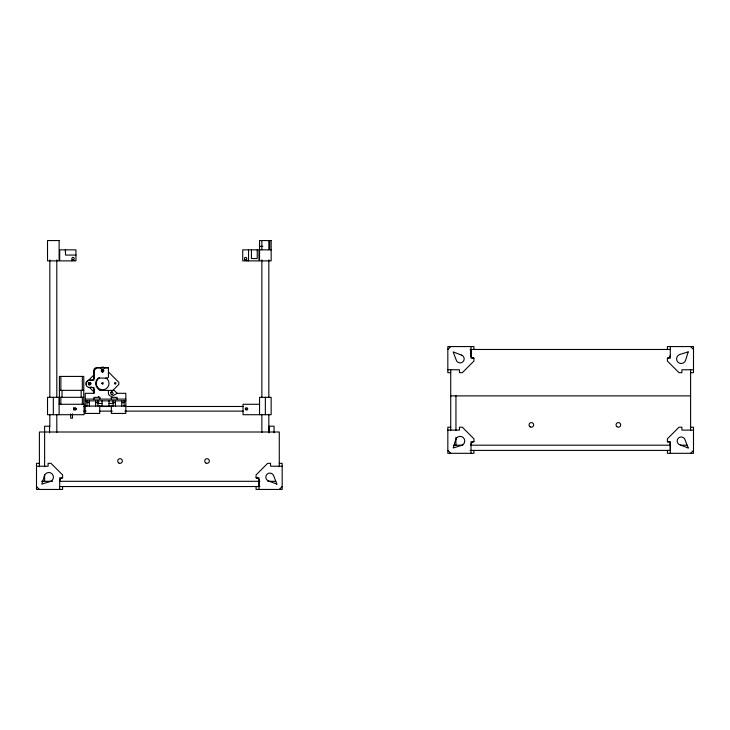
<?xml version="1.0" encoding="UTF-8"?>
<svg xmlns="http://www.w3.org/2000/svg" width="730" height="730" viewBox="0 0 730 730"><rect width="100%" height="100%" fill="white"/><g stroke="black" fill="none" stroke-linecap="round" stroke-linejoin="round"><path stroke-width="1.09" d="M99.736 405.515L99.736 413.435L85.228 413.435L85.228 393.306L93.933 393.306L93.933 387.511L88.549 387.402A3.714 3.714 0 0 1 89.507 380.102L93.933 380.102L93.933 370.101A2.318 2.318 0 0 1 96.26 367.783L108.432 367.783L108.432 377.355L106.79 378.222M258.968 480.732L258.968 477.831L256.075 477.831L256.075 474.929L267.673 463.331L270.575 463.331L270.575 466.233L282.172 466.233M471.033 355.273L471.033 358.174L473.925 358.174L473.925 361.076L462.327 372.674L459.425 372.674L459.425 369.772L447.828 369.772M670.295 444.606L670.295 441.705L667.393 441.705L667.393 438.812L679 427.205L681.902 427.205L681.902 430.107L693.5 430.107M101.808 369.864L101.625 370.101A1.159 1.159 0 0 0 103.213 371.689L103.45 371.506A1.159 1.159 0 0 0 103.45 369.864A1.159 1.159 0 0 0 101.808 369.864L101.607 370.073A1.159 1.159 0 0 0 101.607 371.707A1.159 1.159 0 0 0 103.249 371.707L103.45 371.506M94.416 374.39L86.432 382.374L86.432 384.427M100.786 368.02L101.607 367.199L103.66 367.199L104.481 368.02M88.686 382.995L88.887 382.785A1.159 1.159 0 0 1 90.529 382.785C91.232 386.234 87.144 381.973 90.556 382.812A1.159 1.159 0 0 1 90.529 384.427L90.328 384.628M110.85 392.411L118.835 384.427L118.835 382.374L108.451 371.99M279.28 489.438L282.172 486.536M447.828 349.469L450.72 346.567M690.598 453.312L693.5 450.41M96.835 367.783L93.933 370.676C94.435 374.052 95.657 382.118 89.507 380.102M111.334 405.515L111.334 413.435L125.834 413.435L125.834 393.306L117.138 393.306L112.785 395.824A2.902 2.902 0 0 1 108.432 393.306L108.432 390.413M259.551 246.366L262.818 246.366M259.551 249.852L271.149 249.852M75.947 255.071L65.508 255.071L65.508 249.852M74.004 260.209L71.887 259.853L71.887 260.875M244.669 260.209L246.585 260.209M470.047 349.469L670.295 349.469M473.25 358.174L473.925 358.174L473.14 358.165A2.564 2.564 0 0 1 471.042 356.058L471.033 349.469M693.5 369.772L681.902 369.772L681.902 372.674L679 372.674L667.393 361.076L667.393 358.174L670.295 358.174L670.295 346.567M108.432 367.783L97.674 367.783M450.72 372.674L447.828 372.674L447.828 346.567L473.925 346.567L473.925 349.469M690.598 372.674L693.5 372.674L693.5 346.567L667.393 346.567L667.393 349.469M106.562 378.222L98.431 377.976L97.71 378.523A6.962 6.962 0 0 0 97.71 388.369L99.736 390.413L114.236 390.413L117.138 393.306M89.288 387.511C93.303 385.924 95.429 389.774 93.933 393.306M59.413 390.349L83.777 390.349M450.72 395.879L690.598 395.879M59.413 397.312L83.777 397.312M85.228 399.109L125.834 399.109M85.228 400.852L125.834 400.852M86.97 402.595L89.288 402.595M95.666 402.595L97.993 402.595M113.077 402.595L115.395 402.595M121.773 402.595L124.1 402.595M97.993 403.462L102.054 403.462M109.016 403.462L113.077 403.462M59.121 404.274L84.069 404.274L84.069 414.713L47.523 414.713L47.523 397.312L59.121 397.312L59.121 414.713M259.551 404.274L243.017 404.274L243.017 414.713L271.149 414.713L271.149 397.312L259.551 397.312L259.551 414.713M85.228 406.072L125.834 406.072M83.868 406.482L86.149 406.482M99.809 406.482L112.329 406.482M124.848 406.482L243.218 406.482M73.912 408.919L76.239 408.919A1.159 1.159 0 0 1 74.496 409.922A1.159 1.159 0 0 1 74.496 407.906A1.159 1.159 0 0 1 76.239 408.919M245.335 408.919L247.662 408.919A1.159 1.159 0 0 1 245.919 409.922A1.159 1.159 0 0 1 245.919 407.906A1.159 1.159 0 0 1 247.662 408.919M83.868 411.118L86.149 411.118M99.809 411.118L112.329 411.118M124.848 411.118L243.218 411.118M450.72 427.205L447.828 427.205L447.828 453.312L473.925 453.312L473.925 450.41M690.598 427.205L693.5 427.205L693.5 453.312L667.393 453.312L667.393 450.41M447.828 430.107L459.425 430.107L459.425 427.205L462.327 427.205L473.925 438.812L473.925 441.705A3.166 3.166 0 0 0 471.033 444.606M473.925 441.705L471.033 441.705L471.033 453.312M668.078 441.705L667.393 441.705L668.187 441.714A2.564 2.564 0 0 1 670.286 443.822L670.295 450.41L470.047 450.41M453.859 445.19L462.784 445.19M470.75 445.19L670.094 445.19M680.351 445.19L687.186 445.19M39.402 463.331L36.5 463.331L36.5 489.438L62.607 489.438L62.607 486.536M279.28 463.331L282.172 463.331L282.172 489.438L256.075 489.438L256.075 486.536M36.5 466.233L48.098 466.233L48.098 463.331L51 463.331L62.607 474.929L62.607 477.831A3.166 3.166 0 0 0 59.705 480.732M62.607 477.831L59.705 477.831L59.705 489.438M256.75 477.831L256.075 477.831L256.86 477.84A2.564 2.564 0 0 1 258.958 479.939L258.968 486.536M41.491 481.307L52.596 481.307M59.431 481.307L259.907 481.307M267.883 481.307L275.858 481.307M59.705 486.536L259.953 486.536M690.598 346.567L693.5 349.469M447.828 450.41L450.72 453.312M89.626 387.621L94.416 392.411M98.395 396.399L100.01 398.005M36.5 486.536L39.402 489.438M690.598 369.772L690.598 430.618M670.295 443.931L670.295 453.312M471.033 346.567L471.033 355.948M455.949 395.879L455.949 430.618M455.949 437.343L455.949 445.19M450.72 369.772L450.72 430.618M279.28 466.744L279.28 432.005L39.402 432.005L39.402 466.744M274.051 432.835L274.051 426.201L269.124 426.201L269.124 432.926M269.708 240.562L269.708 249.587M268.832 240.562L268.832 249.651M268.832 259.871L268.832 397.275M268.832 414.312L268.832 432.479M265.355 397.312L265.355 414.713M261.869 240.562L261.869 249.651M261.869 259.871L261.869 397.275M261.869 414.312L261.869 432.479M258.968 480.057L258.968 489.438M257.234 249.852L257.234 258.548L251.43 258.548L251.43 249.852M248.529 249.852L248.529 260.875M246.786 259.853L246.786 260.875M124.1 400.852L124.1 406.072M121.773 400.852L121.773 406.072M117.138 399.109L117.138 397.366L111.334 397.366L111.334 399.109M115.395 400.852L115.395 406.072M113.077 400.852L113.077 406.072M109.016 400.852L109.016 406.072M102.054 400.852L102.054 406.072M99.736 399.109L99.736 397.366L93.933 397.366L93.933 399.109M97.993 400.852L97.993 406.072M95.666 400.852L95.666 406.072M93.933 371.844L93.933 375.904M89.288 400.852L89.288 406.072M86.97 400.852L86.97 406.072M83.777 404.274L83.777 376.424L59.413 376.424L59.413 404.274M82.326 376.424L82.326 390.349M82.326 397.312L82.326 404.274M81.167 390.349L81.167 397.312M73.63 407.641L73.63 409.959M72.498 413.937L72.498 418.199L70.701 418.199L70.701 413.937M65.39 249.852L65.39 252.753M62.023 390.349L62.023 397.312M60.864 376.424L60.864 390.349M60.864 397.312L60.864 404.274M56.803 259.871L56.803 397.275M56.803 414.312L56.803 432.479M53.326 397.312L53.326 414.713M49.841 259.871L49.841 397.275M49.841 414.312L49.841 426.804M49.549 432.926L49.549 426.201L44.621 426.201L44.621 466.744M44.621 474.591L44.621 481.307M670.295 355.273A3.166 3.166 0 0 1 667.393 358.174M105.886 377.912A6.378 6.378 0 0 1 107.474 387.557A6.378 6.378 0 0 1 97.692 387.447A6.378 6.378 0 0 1 99.508 377.839M101.735 383.259C103.204 386.581 104.153 380.558 101.735 383.259M101.789 370.457C102.857 373.778 104.372 368.112 101.789 370.457M114.528 383.122C115.358 386.508 117.265 380.96 114.528 383.122M44.32 475.923L41.829 484.099L50.005 481.608A4.645 4.645 0 0 0 52.085 473.843A4.645 4.645 0 0 0 44.32 475.923M455.648 439.807L453.157 447.974L461.333 445.482A4.645 4.645 0 0 0 463.413 437.726A4.645 4.645 0 0 0 455.648 439.807M688.171 351.906L685.68 360.082A4.645 4.645 0 0 1 677.914 362.162A4.645 4.645 0 0 1 679.995 354.397L688.171 351.906M59.121 240.562L47.523 240.562L47.523 260.875L59.121 260.875L59.121 255.646L59.705 255.646L59.705 260.875L75.947 260.875L75.947 249.852L59.705 249.852L59.705 255.071L59.121 255.071L59.121 240.562M271.149 240.562L259.551 240.562L259.551 255.071L258.968 255.071L258.968 249.852L242.725 249.852L242.725 260.875L258.968 260.875L258.968 255.646L259.551 255.646L259.551 260.875L271.149 260.875L271.149 240.562M461.177 354.953L453.157 351.906L456.204 359.926A4.061 4.061 0 0 0 463.002 361.751A4.061 4.061 0 0 0 461.177 354.953M688.171 447.974L680.141 444.926A4.061 4.061 0 0 1 678.325 438.137A4.061 4.061 0 0 1 685.114 439.953L688.171 447.974M276.843 484.099L268.822 481.052A4.061 4.061 0 0 1 266.998 474.254A4.061 4.061 0 0 1 273.796 476.079L276.843 484.099M244.924 259.478A1.159 1.159 0 0 0 246.776 258.694A1.159 1.159 0 0 0 245.18 257.48A1.159 1.159 0 0 0 244.924 259.478M72.343 259.478A1.159 1.159 0 0 0 74.195 258.694A1.159 1.159 0 0 0 72.599 257.48A1.159 1.159 0 0 0 72.343 259.478M118.871 463.021A2.318 2.318 0 0 0 122.357 461.004A2.318 2.318 0 0 0 118.871 458.997A2.318 2.318 0 0 0 118.871 463.021M205.887 463.021A2.318 2.318 0 0 0 209.373 461.004A2.318 2.318 0 0 0 205.887 458.997A2.318 2.318 0 0 0 205.887 463.021M530.199 426.895A2.318 2.318 0 0 0 533.676 424.887A2.318 2.318 0 0 0 530.199 422.88A2.318 2.318 0 0 0 530.199 426.895M616.731 426.53A2.318 2.318 0 0 0 620.619 425.49A2.318 2.318 0 0 0 617.772 422.643A2.318 2.318 0 0 0 616.731 426.53M88.923 384.82A1.159 1.159 0 0 0 90.666 383.816A1.159 1.159 0 0 0 88.923 382.803A1.159 1.159 0 0 0 88.923 384.82M111.334 394.31A1.159 1.159 0 0 0 113.077 393.306A1.159 1.159 0 0 0 111.334 392.302A1.159 1.159 0 0 0 111.334 394.31"/></g></svg>
